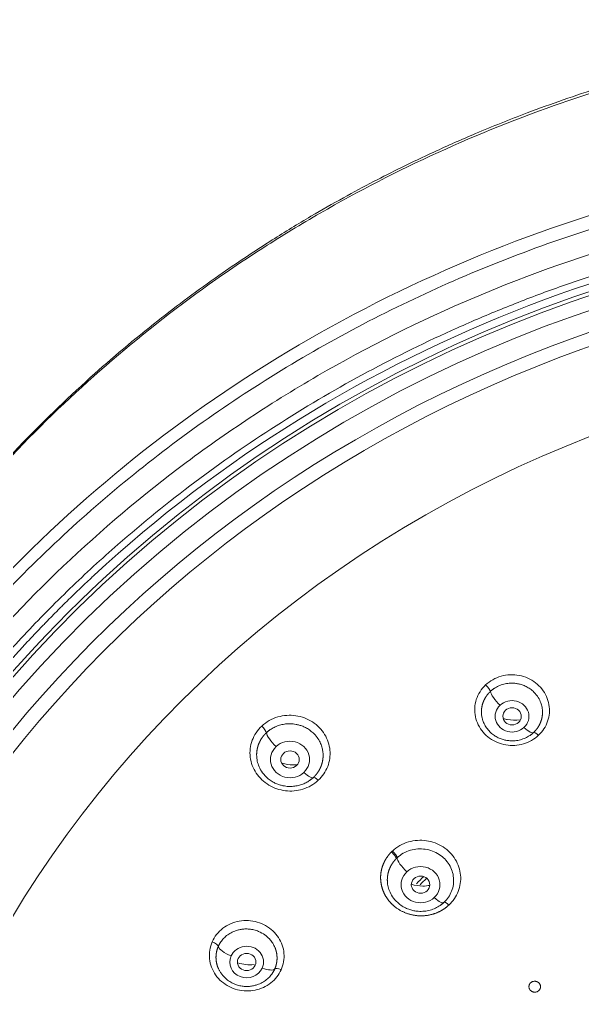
# Model space of a CAD drawing. Extents: x 1797 to 2925, y 0 to 827.
# Drawn here: x 2221.12 to 2245.51, y 572.76 to 614.92 of the extents above; entities that cross this region are included whole.
import ezdxf

# ---------------------------------------------------------------- set-up
doc = ezdxf.new("R2010")
doc.units = 0
doc.header["$LTSCALE"] = 30
doc.header["$MEASUREMENT"] = 0
doc.layers.add('1', color=7, linetype='CONTINUOUS')

msp = doc.modelspace()

# ---------------------------------------------------------------- linework, layer by layer
at = {"layer": '1', "color": 7, "linetype": 'Continuous', "lineweight": 18}
for centre, major_axis, ratio, start_param, end_param in [((2265.366, 552.451), (57.518, 0), 0.93358, 5.498085, 10.209879), ((2265.366, 552.468), (57.67, 0), 0.93358, 5.498085, 8.635877), ((2265.366, 552.468), (57.67, 0), 0.93358, 2.352692, 3.926693), ((2241.308, 585.996), (-0.205, 0.219), 0.245371, 3.482269, 4.931996), ((2231.604, 584.213), (-0.205, 0.219), 0.253404, 3.457112, 4.926989), ((2243.597, 583.81), (0.205, -0.219), 0.244788, 1.794498, 3.173534), ((2234.056, 581.863), (0.205, -0.219), 0.253404, 1.789063, 3.166406), ((2237.265, 578.795), (0.205, -0.219), 0.253404, 0.282431, 1.79386), ((2238.495, 577.648), (1.44, 0), 0.93358, 2.356194, 2.389385), ((2239.717, 576.456), (-0.205, 0.219), 0.253404, 4.939118, 6.375186), ((2229.456, 574.86), (-0.274, 0.121), 0.322974, 3.363165, 4.812892), ((2232.445, 573.655), (0.274, -0.122), 0.322708, 1.675647, 3.054683)]:
    msp.add_ellipse(centre, major_axis=major_axis, ratio=ratio, start_param=start_param, end_param=end_param, dxfattribs=at)
at = {"layer": '1', "color": 7, "linetype": 'Continuous', "lineweight": 13}
for centre, major_axis, ratio, start_param, end_param in [((2265.366, 552.269), (57.048, 0), 0.93358, 5.498085, 10.209879), ((2265.366, 552.292), (-58.2, 0), 0.93358, 4.712392, 5.494288), ((2265.366, 552.249), (56.129, 0), 0.93358, 5.397226, 10.310738), ((2265.366, 552.333), (55.427, 0), 0.93358, 5.397283, 10.31068), ((2265.366, 552.862), (-51, 0), 0.93358, 4.712389, 7.625054), ((2241.943, 585.429), (0.409, -0.439), 0.253404, 3.483027, 4.977436), ((2242.46, 584.731), (0.731, 0), 0.93358, 2.356194, 5.497787), ((2242.46, 584.731), (0.731, 0), 0.93358, 5.497787, 8.63938), ((2232.239, 583.636), (0.409, -0.439), 0.253404, 3.457112, 4.977436), ((2242.977, 584.463), (-0.409, 0.439), 0.253404, 1.835843, 3.173607), ((2232.839, 582.861), (0.848, 0), 0.93358, 5.497787, 8.63938), ((2232.839, 582.861), (0.848, 0), 0.93358, 2.356194, 5.497787), ((2233.438, 582.517), (-0.409, 0.439), 0.253404, 1.835843, 3.166406), ((2237.901, 578.207), (0.409, -0.439), 0.253404, 3.42406, 4.977436), ((2238.495, 577.437), (0.841, 0), 0.93358, 5.497787, 8.63938), ((2238.495, 577.437), (0.841, 0), 0.93358, 2.356194, 5.497787), ((2265.366, 554.699), (36.424, 0), 0.93358, 2.394985, 2.407623), ((2265.366, 554.699), (-36.276, 0), 0.93358, 5.536287, 5.5474), ((2239.09, 577.097), (-0.409, 0.439), 0.253404, 1.835843, 3.233594), ((2230.285, 574.565), (0.548, -0.243), 0.331089, 3.363836, 4.858244), ((2230.96, 574.088), (0.731, 0), 0.93358, 5.890486, 9.032079), ((2230.96, 574.088), (0.731, 0), 0.93358, 2.748894, 5.890486), ((2231.636, 574.042), (-0.548, 0.243), 0.331089, 1.716652, 3.054416)]:
    msp.add_ellipse(centre, major_axis=major_axis, ratio=ratio, start_param=start_param, end_param=end_param, dxfattribs=at)
at = {"layer": '1', "color": 7, "linetype": 'Continuous', "lineweight": 18}
for points, knots in [([(2206.477, 567.001), (2206.734, 568.705), (2207.436, 572.186), (2208.761, 576.463), (2209.776, 579.02), (2210.497, 580.707), (2210.88, 581.543), (2212.904, 585.674), (2215.365, 589.62), (2218.31, 593.238), (2219.525, 594.658), (2220.151, 595.354), (2222.085, 597.396), (2224.806, 600.002), (2228.533, 602.932), (2230.898, 604.531), (2232.503, 605.56), (2233.319, 606.056), (2237.461, 608.44), (2241.855, 610.444), (2246.457, 611.925), (2248.313, 612.474), (2249.248, 612.728), (2252.071, 613.423), (2255.884, 614.177), (2260.727, 614.681), (2263.645, 614.782), (2265.592, 614.805), (2266.565, 614.794), (2271.428, 614.628), (2276.274, 614.014), (2280.982, 612.857), (2282.851, 612.352), (2283.78, 612.077), (2286.541, 611.191), (2290.16, 609.839), (2294.485, 607.746), (2296.972, 606.316), (2298.604, 605.325), (2299.407, 604.811), (2303.351, 602.149), (2307.014, 599.125), (2310.239, 595.722), (2311.493, 594.331), (2312.101, 593.622), (2313.869, 591.452), (2316.073, 588.451), (2318.424, 584.466), (2319.64, 581.987), (2320.407, 580.317), (2320.768, 579.473), (2322.462, 575.213), (2323.559, 571.324), (2324.199, 567.366), (2324.254, 567.002)], [0, 0, 0, 0, 0.032488, 0.066794, 0.083947, 0.083947, 0.1011, 0.1011, 0.169711, 0.186864, 0.186864, 0.204017, 0.204017, 0.238323, 0.272629, 0.289782, 0.289782, 0.306935, 0.306935, 0.375547, 0.3927, 0.3927, 0.409853, 0.409853, 0.444159, 0.478464, 0.495617, 0.495617, 0.51277, 0.51277, 0.581382, 0.598535, 0.598535, 0.615688, 0.615688, 0.649994, 0.6843, 0.701453, 0.701453, 0.718606, 0.718606, 0.787218, 0.804371, 0.804371, 0.821524, 0.821524, 0.855829, 0.890135, 0.907288, 0.907288, 0.924441, 0.924441, 0.993053, 1, 1, 1, 1]), ([(2324.103, 567.902), (2324.088, 567.986), (2323.967, 568.678), (2323.684, 570.135), (2323.151, 572.408), (2322.395, 575.062), (2321.407, 577.92), (2320.211, 580.816), (2318.387, 584.587), (2315.688, 589.115), (2312.467, 593.336), (2309.6, 596.494), (2307.322, 598.735), (2305.027, 600.757), (2302.859, 602.479), (2300.966, 603.853), (2299.401, 604.905), (2298.193, 605.67), (2297.245, 606.244), (2296.322, 606.782), (2295.177, 607.423), (2293.67, 608.216), (2291.351, 609.347), (2288.174, 610.707), (2284.095, 612.141), (2279.565, 613.371), (2274.59, 614.315), (2269.923, 614.806), (2265.687, 614.951), (2261.973, 614.863), (2258.206, 614.549), (2254.201, 613.972), (2250.216, 613.129), (2246.437, 612.059), (2243.392, 611), (2241.003, 610.044), (2239.194, 609.244), (2237.724, 608.543), (2236.42, 607.882), (2235.112, 607.181), (2233.644, 606.345), (2231.831, 605.239), (2229.597, 603.751), (2226.944, 601.781), (2224.021, 599.322), (2220.911, 596.309), (2217.801, 592.769), (2214.939, 588.87), (2212.49, 584.842), (2210.499, 580.847), (2208.927, 576.932), (2207.737, 573.136), (2206.971, 569.945), (2206.646, 568.019), (2206.544, 567.319)], [0, 0, 0, 0, 0.001588, 0.013126, 0.027789, 0.04558, 0.065218, 0.084873, 0.104532, 0.143846, 0.183174, 0.202849, 0.222528, 0.241892, 0.258858, 0.273049, 0.284465, 0.293107, 0.298976, 0.304539, 0.312444, 0.322691, 0.335281, 0.358941, 0.384767, 0.412706, 0.442761, 0.474929, 0.496111, 0.51812, 0.540956, 0.563325, 0.590147, 0.613541, 0.633505, 0.647888, 0.659751, 0.669092, 0.677224, 0.686109, 0.695892, 0.707751, 0.724579, 0.744632, 0.76791, 0.794412, 0.824139, 0.854874, 0.884154, 0.911977, 0.938344, 0.963257, 0.986713, 1, 1, 1, 1]), ([(2233.85, 582.081), (2233.854, 582.085), (2233.863, 582.093), (2233.875, 582.105), (2233.888, 582.117), (2233.9, 582.13), (2233.912, 582.142), (2233.924, 582.155), (2233.936, 582.168), (2233.947, 582.181), (2233.959, 582.195), (2233.97, 582.208), (2233.981, 582.222), (2233.992, 582.236), (2234.003, 582.25), (2234.014, 582.264), (2234.024, 582.278), (2234.035, 582.293), (2234.045, 582.307), (2234.055, 582.322), (2234.064, 582.337), (2234.074, 582.352), (2234.083, 582.367), (2234.093, 582.382), (2234.102, 582.398), (2234.11, 582.413), (2234.119, 582.429), (2234.127, 582.445), (2234.135, 582.461), (2234.143, 582.477), (2234.151, 582.494), (2234.159, 582.51), (2234.166, 582.527), (2234.173, 582.543), (2234.18, 582.56), (2234.187, 582.577), (2234.193, 582.594), (2234.199, 582.611), (2234.205, 582.628), (2234.211, 582.646), (2234.216, 582.663), (2234.222, 582.681), (2234.227, 582.698), (2234.231, 582.716), (2234.236, 582.734), (2234.24, 582.752), (2234.244, 582.77), (2234.248, 582.788), (2234.251, 582.806), (2234.255, 582.825), (2234.258, 582.843), (2234.26, 582.861), (2234.263, 582.88), (2234.265, 582.898), (2234.267, 582.917), (2234.269, 582.936), (2234.27, 582.954), (2234.271, 582.973), (2234.272, 582.992), (2234.274, 583.058), (2234.269, 583.179), (2234.237, 583.363), (2234.168, 583.564), (2234.053, 583.776), (2233.9, 583.964), (2233.727, 584.114), (2233.56, 584.222), (2233.397, 584.299), (2233.244, 584.352), (2233.106, 584.384), (2232.946, 584.407), (2232.758, 584.413), (2232.541, 584.389), (2232.338, 584.335), (2232.15, 584.257), (2232.025, 584.184), (2231.952, 584.133), (2231.924, 584.112), (2231.896, 584.09), (2231.868, 584.068), (2231.842, 584.044), (2231.824, 584.028), (2231.816, 584.02)], [0, 0, 0, 0, 0.003985, 0.007978, 0.011979, 0.015987, 0.020002, 0.024026, 0.028057, 0.032096, 0.036142, 0.040196, 0.044258, 0.048328, 0.052405, 0.05649, 0.060583, 0.064684, 0.068792, 0.072908, 0.077032, 0.081163, 0.085303, 0.08945, 0.093605, 0.097767, 0.101938, 0.106116, 0.110302, 0.114496, 0.118698, 0.122908, 0.127126, 0.131351, 0.135584, 0.139826, 0.144075, 0.148332, 0.152597, 0.156869, 0.16115, 0.165439, 0.169735, 0.17404, 0.178352, 0.182673, 0.187001, 0.191337, 0.195682, 0.200034, 0.204394, 0.208763, 0.213139, 0.217523, 0.221916, 0.226316, 0.230725, 0.235141, 0.239566, 0.243998, 0.281439, 0.324795, 0.37408, 0.429306, 0.490487, 0.539293, 0.583755, 0.623859, 0.659593, 0.690948, 0.717917, 0.767218, 0.815242, 0.861986, 0.907448, 0.951624, 0.959652, 0.967694, 0.975749, 0.983819, 0.991902, 1, 1, 1, 1]), ([(2241.224, 584.469), (2241.239, 584.433), (2241.286, 584.333), (2241.386, 584.179), (2241.53, 584.024), (2241.689, 583.899), (2241.855, 583.804), (2242.024, 583.736), (2242.192, 583.692), (2242.382, 583.667), (2242.593, 583.669), (2242.822, 583.709), (2243.034, 583.785), (2243.175, 583.862), (2243.254, 583.917), (2243.283, 583.938), (2243.311, 583.959), (2243.338, 583.981), (2243.365, 584.004), (2243.382, 584.02), (2243.39, 584.028)], [0, 0, 0, 0, 0.046713, 0.132176, 0.217557, 0.294502, 0.367898, 0.437754, 0.504081, 0.56689, 0.656931, 0.745283, 0.83197, 0.917017, 0.930966, 0.944867, 0.958721, 0.972528, 0.986288, 1, 1, 1, 1]), ([(2242.093, 584.631), (2242.145, 584.615), (2242.378, 584.558), (2242.623, 584.556), (2242.806, 584.586)], [0, 0, 0, 0, 0.229743, 1, 1, 1, 1]), ([(2231.816, 584.02), (2231.811, 584.016), (2231.802, 584.008), (2231.79, 583.996), (2231.777, 583.983), (2231.764, 583.97), (2231.752, 583.957), (2231.74, 583.944), (2231.727, 583.93), (2231.715, 583.917), (2231.704, 583.903), (2231.692, 583.889), (2231.681, 583.875), (2231.669, 583.86), (2231.658, 583.846), (2231.647, 583.831), (2231.637, 583.817), (2231.626, 583.802), (2231.616, 583.787), (2231.606, 583.771), (2231.596, 583.756), (2231.586, 583.74), (2231.576, 583.725), (2231.567, 583.709), (2231.558, 583.693), (2231.549, 583.676), (2231.54, 583.66), (2231.532, 583.644), (2231.524, 583.627), (2231.516, 583.61), (2231.508, 583.593), (2231.5, 583.576), (2231.493, 583.559), (2231.486, 583.542), (2231.479, 583.525), (2231.472, 583.507), (2231.466, 583.489), (2231.46, 583.472), (2231.454, 583.454), (2231.448, 583.436), (2231.443, 583.418), (2231.438, 583.399), (2231.433, 583.381), (2231.429, 583.363), (2231.424, 583.344), (2231.42, 583.326), (2231.416, 583.307), (2231.413, 583.288), (2231.41, 583.27), (2231.407, 583.251), (2231.404, 583.232), (2231.402, 583.213), (2231.4, 583.194), (2231.398, 583.174), (2231.396, 583.155), (2231.395, 583.136), (2231.394, 583.116), (2231.393, 583.097), (2231.393, 583.078), (2231.393, 582.997), (2231.406, 582.84), (2231.469, 582.6), (2231.6, 582.337), (2231.781, 582.118), (2231.974, 581.961), (2232.14, 581.861), (2232.301, 581.789), (2232.453, 581.741), (2232.591, 581.712), (2232.75, 581.692), (2232.934, 581.69), (2233.144, 581.717), (2233.341, 581.771), (2233.523, 581.848), (2233.644, 581.92), (2233.715, 581.97), (2233.744, 581.991), (2233.772, 582.013), (2233.798, 582.035), (2233.825, 582.058), (2233.842, 582.073), (2233.85, 582.081)], [0, 0, 0, 0, 0.004107, 0.008222, 0.012346, 0.016477, 0.020617, 0.024764, 0.02892, 0.033084, 0.037256, 0.041436, 0.045624, 0.04982, 0.054024, 0.058236, 0.062456, 0.066685, 0.070921, 0.075166, 0.079418, 0.083679, 0.087948, 0.092225, 0.09651, 0.100803, 0.105104, 0.109413, 0.11373, 0.118055, 0.122388, 0.12673, 0.131079, 0.135437, 0.139802, 0.144176, 0.148557, 0.152947, 0.157345, 0.161751, 0.166164, 0.170586, 0.175016, 0.179454, 0.1839, 0.188354, 0.192816, 0.197287, 0.201765, 0.206251, 0.210745, 0.215247, 0.219758, 0.224276, 0.228802, 0.233336, 0.237879, 0.242429, 0.246987, 0.251553, 0.299249, 0.356859, 0.424344, 0.501649, 0.548943, 0.592196, 0.631415, 0.666606, 0.697777, 0.724935, 0.772895, 0.81959, 0.865026, 0.909215, 0.952166, 0.960271, 0.968324, 0.976323, 0.984268, 0.992161, 1, 1, 1, 1]), ([(2243.39, 584.028), (2243.394, 584.032), (2243.403, 584.04), (2243.415, 584.051), (2243.427, 584.064), (2243.439, 584.076), (2243.451, 584.088), (2243.462, 584.101), (2243.474, 584.114), (2243.485, 584.127), (2243.497, 584.14), (2243.508, 584.154), (2243.519, 584.167), (2243.53, 584.181), (2243.54, 584.195), (2243.551, 584.21), (2243.561, 584.224), (2243.571, 584.239), (2243.581, 584.253), (2243.591, 584.268), (2243.6, 584.284), (2243.607, 584.294), (2243.61, 584.3), (2243.611, 584.301)], [0, 0, 0, 0, 0.048037, 0.096248, 0.144632, 0.193189, 0.24192, 0.290824, 0.339903, 0.389155, 0.438581, 0.488181, 0.537956, 0.587905, 0.638028, 0.688326, 0.738798, 0.789445, 0.840267, 0.891263, 0.942435, 0.993782, 1, 1, 1, 1]), ([(2232.499, 582.698), (2232.651, 582.651), (2232.872, 582.616), (2233.092, 582.629), (2233.152, 582.636)], [0, 0, 0, 0, 0.727648, 1, 1, 1, 1]), ([(2237.477, 578.599), (2237.558, 578.674), (2237.738, 578.806), (2238.047, 578.937), (2238.373, 578.995), (2238.7, 578.983), (2239.016, 578.903), (2239.304, 578.759), (2239.552, 578.558), (2239.745, 578.312), (2239.874, 578.034), (2239.936, 577.74), (2239.928, 577.443), (2239.852, 577.156), (2239.713, 576.892), (2239.582, 576.739), (2239.508, 576.67)], [0, 0, 0, 0, 0.075966, 0.151345, 0.224138, 0.295716, 0.367542, 0.439274, 0.510987, 0.582395, 0.653095, 0.722989, 0.79235, 0.861533, 0.930548, 1, 1, 1, 1]), ([(2237.444, 578.567), (2237.439, 578.563), (2237.431, 578.554), (2237.419, 578.542), (2237.407, 578.529), (2237.395, 578.516), (2237.383, 578.502), (2237.371, 578.489), (2237.36, 578.475), (2237.348, 578.461), (2237.337, 578.447), (2237.326, 578.433), (2237.315, 578.419), (2237.305, 578.405), (2237.294, 578.39), (2237.284, 578.375), (2237.274, 578.36), (2237.264, 578.345), (2237.254, 578.33), (2237.245, 578.315), (2237.235, 578.299), (2237.226, 578.283), (2237.217, 578.268), (2237.209, 578.252), (2237.2, 578.236), (2237.192, 578.219), (2237.184, 578.203), (2237.176, 578.186), (2237.168, 578.17), (2237.161, 578.153), (2237.154, 578.136), (2237.147, 578.119), (2237.14, 578.102), (2237.134, 578.084), (2237.127, 578.067), (2237.121, 578.049), (2237.116, 578.032), (2237.11, 578.014), (2237.105, 577.996), (2237.1, 577.978), (2237.095, 577.96), (2237.091, 577.942), (2237.086, 577.924), (2237.082, 577.905), (2237.079, 577.887), (2237.075, 577.868), (2237.072, 577.85), (2237.069, 577.831), (2237.066, 577.812), (2237.064, 577.794), (2237.062, 577.775), (2237.06, 577.756), (2237.059, 577.737), (2237.057, 577.718), (2237.056, 577.698), (2237.056, 577.679), (2237.055, 577.66), (2237.055, 577.641), (2237.056, 577.621), (2237.058, 577.543), (2237.074, 577.391), (2237.142, 577.156), (2237.278, 576.897), (2237.472, 576.675), (2237.687, 576.512), (2237.882, 576.408), (2238.068, 576.34), (2238.238, 576.301), (2238.434, 576.278), (2238.658, 576.281), (2238.91, 576.329), (2239.14, 576.415), (2239.289, 576.5), (2239.372, 576.558), (2239.401, 576.579), (2239.429, 576.601), (2239.456, 576.623), (2239.482, 576.646), (2239.499, 576.662), (2239.508, 576.67)], [0, 0, 0, 0, 0.004102, 0.008213, 0.012333, 0.016461, 0.020598, 0.024744, 0.028899, 0.033063, 0.037236, 0.041417, 0.045607, 0.049807, 0.054014, 0.058231, 0.062457, 0.066691, 0.070934, 0.075186, 0.079447, 0.083717, 0.087995, 0.092282, 0.096579, 0.100883, 0.105197, 0.10952, 0.113851, 0.118191, 0.122541, 0.126898, 0.131265, 0.135641, 0.140025, 0.144418, 0.14882, 0.153231, 0.15765, 0.162079, 0.166516, 0.170962, 0.175417, 0.179881, 0.184353, 0.188835, 0.193325, 0.197824, 0.202331, 0.206848, 0.211373, 0.215908, 0.220451, 0.225002, 0.229563, 0.234132, 0.238711, 0.243297, 0.247893, 0.252498, 0.299213, 0.356666, 0.424828, 0.503657, 0.558833, 0.608653, 0.653121, 0.692242, 0.72602, 0.785144, 0.842388, 0.897761, 0.951273, 0.959507, 0.967695, 0.975839, 0.983938, 0.991991, 1, 1, 1, 1]), ([(2238.105, 577.456), (2238.262, 577.405), (2238.531, 577.36), (2238.8, 577.388), (2238.9, 577.408)], [0, 0, 0, 0, 0.618028, 1, 1, 1, 1]), ([(2232.176, 573.784), (2232.178, 573.789), (2232.182, 573.799), (2232.189, 573.814), (2232.195, 573.83), (2232.201, 573.845), (2232.207, 573.861), (2232.213, 573.877), (2232.218, 573.893), (2232.223, 573.909), (2232.228, 573.926), (2232.233, 573.942), (2232.238, 573.959), (2232.242, 573.975), (2232.246, 573.992), (2232.25, 574.009), (2232.253, 574.026), (2232.257, 574.043), (2232.26, 574.06), (2232.263, 574.078), (2232.265, 574.095), (2232.268, 574.113), (2232.27, 574.13), (2232.272, 574.148), (2232.273, 574.166), (2232.275, 574.183), (2232.276, 574.201), (2232.277, 574.219), (2232.277, 574.237), (2232.277, 574.256), (2232.277, 574.274), (2232.277, 574.292), (2232.276, 574.31), (2232.275, 574.329), (2232.274, 574.347), (2232.273, 574.366), (2232.271, 574.384), (2232.269, 574.403), (2232.266, 574.421), (2232.264, 574.44), (2232.261, 574.459), (2232.257, 574.477), (2232.254, 574.496), (2232.25, 574.515), (2232.246, 574.533), (2232.241, 574.552), (2232.236, 574.571), (2232.231, 574.589), (2232.225, 574.608), (2232.219, 574.627), (2232.213, 574.645), (2232.207, 574.664), (2232.2, 574.682), (2232.193, 574.701), (2232.176, 574.743), (2232.139, 574.823), (2232.063, 574.951), (2231.937, 575.108), (2231.744, 575.278), (2231.513, 575.407), (2231.281, 575.483), (2231.08, 575.517), (2230.892, 575.522), (2230.72, 575.505), (2230.534, 575.464), (2230.337, 575.389), (2230.136, 575.269), (2229.965, 575.12), (2229.865, 574.996), (2229.813, 574.915), (2229.795, 574.886), (2229.778, 574.855), (2229.762, 574.825), (2229.746, 574.794), (2229.737, 574.772), (2229.732, 574.762)], [0, 0, 0, 0, 0.004228, 0.008471, 0.01273, 0.017004, 0.021293, 0.025597, 0.029917, 0.034252, 0.038602, 0.042968, 0.047349, 0.051745, 0.056156, 0.060583, 0.065026, 0.069484, 0.073957, 0.078445, 0.082949, 0.087468, 0.092003, 0.096553, 0.101119, 0.1057, 0.110297, 0.114909, 0.119536, 0.124179, 0.128838, 0.133512, 0.138201, 0.142906, 0.147627, 0.152363, 0.157114, 0.161882, 0.166664, 0.171463, 0.176277, 0.181106, 0.185951, 0.190812, 0.195689, 0.200581, 0.205488, 0.210412, 0.215351, 0.220305, 0.225276, 0.230262, 0.235263, 0.240281, 0.245314, 0.269584, 0.306705, 0.35669, 0.419554, 0.495309, 0.547465, 0.596102, 0.641207, 0.682773, 0.720789, 0.779045, 0.836197, 0.892242, 0.947175, 0.955919, 0.964688, 0.97348, 0.982296, 0.991136, 1, 1, 1, 1]), ([(2229.732, 574.762), (2229.73, 574.756), (2229.725, 574.745), (2229.718, 574.729), (2229.711, 574.712), (2229.705, 574.695), (2229.699, 574.678), (2229.693, 574.661), (2229.687, 574.644), (2229.682, 574.626), (2229.676, 574.609), (2229.672, 574.591), (2229.667, 574.573), (2229.663, 574.555), (2229.658, 574.537), (2229.655, 574.519), (2229.651, 574.5), (2229.648, 574.482), (2229.645, 574.463), (2229.642, 574.444), (2229.64, 574.426), (2229.637, 574.407), (2229.636, 574.388), (2229.634, 574.369), (2229.633, 574.349), (2229.632, 574.33), (2229.632, 574.311), (2229.631, 574.291), (2229.631, 574.272), (2229.632, 574.252), (2229.633, 574.232), (2229.634, 574.213), (2229.635, 574.193), (2229.637, 574.173), (2229.639, 574.153), (2229.641, 574.133), (2229.644, 574.113), (2229.647, 574.093), (2229.651, 574.073), (2229.655, 574.053), (2229.659, 574.033), (2229.663, 574.013), (2229.668, 573.993), (2229.674, 573.973), (2229.679, 573.953), (2229.685, 573.933), (2229.692, 573.914), (2229.699, 573.894), (2229.706, 573.874), (2229.713, 573.854), (2229.721, 573.834), (2229.73, 573.815), (2229.752, 573.764), (2229.795, 573.681), (2229.87, 573.566), (2229.968, 573.448), (2230.101, 573.325), (2230.269, 573.208), (2230.464, 573.116), (2230.661, 573.058), (2230.852, 573.029), (2231.035, 573.026), (2231.208, 573.046), (2231.393, 573.09), (2231.587, 573.167), (2231.781, 573.286), (2231.947, 573.432), (2232.044, 573.554), (2232.095, 573.632), (2232.113, 573.662), (2232.13, 573.692), (2232.146, 573.722), (2232.162, 573.753), (2232.171, 573.773), (2232.176, 573.784)], [0, 0, 0, 0, 0.004548, 0.009114, 0.013697, 0.018298, 0.022916, 0.027552, 0.032205, 0.036875, 0.041563, 0.046269, 0.050992, 0.055732, 0.06049, 0.065265, 0.070058, 0.074868, 0.079695, 0.08454, 0.089403, 0.094282, 0.09918, 0.104094, 0.109026, 0.113976, 0.118942, 0.123927, 0.128928, 0.133947, 0.138983, 0.144037, 0.149108, 0.154197, 0.159303, 0.164426, 0.169566, 0.174724, 0.179899, 0.185092, 0.190302, 0.195529, 0.200773, 0.206035, 0.211314, 0.216611, 0.221924, 0.227255, 0.232603, 0.237969, 0.243352, 0.248751, 0.254169, 0.284949, 0.319368, 0.357417, 0.399087, 0.452959, 0.50678, 0.555283, 0.601549, 0.645583, 0.687393, 0.726985, 0.783743, 0.839437, 0.894081, 0.947691, 0.956484, 0.965247, 0.97398, 0.982683, 0.991356, 1, 1, 1, 1]), ([(2243.622, 572.848), (2243.61, 572.837), (2243.597, 572.827), (2243.577, 572.814), (2243.57, 572.81), (2243.555, 572.803), (2243.548, 572.8), (2243.525, 572.791), (2243.509, 572.787), (2243.477, 572.781), (2243.46, 572.779), (2243.428, 572.78), (2243.411, 572.781), (2243.387, 572.786), (2243.379, 572.788), (2243.363, 572.793), (2243.348, 572.798), (2243.333, 572.805), (2243.318, 572.812), (2243.311, 572.816), (2243.29, 572.829), (2243.278, 572.839), (2243.26, 572.856), (2243.255, 572.861), (2243.244, 572.874), (2243.239, 572.88), (2243.226, 572.899), (2243.218, 572.913), (2243.209, 572.935), (2243.206, 572.942), (2243.201, 572.957), (2243.199, 572.965), (2243.194, 572.987), (2243.192, 573.003), (2243.192, 573.026), (2243.193, 573.034), (2243.194, 573.049), (2243.197, 573.065), (2243.201, 573.08), (2243.206, 573.094), (2243.209, 573.102), (2243.218, 573.123), (2243.226, 573.137), (2243.244, 573.162), (2243.255, 573.175), (2243.266, 573.186)], [0, 0, 0, 0, 0.0625, 0.0625, 0.09375, 0.09375, 0.125, 0.125, 0.1875, 0.1875, 0.25, 0.25, 0.3125, 0.3125, 0.34375, 0.34375, 0.375, 0.40625, 0.40625, 0.4375, 0.4375, 0.5, 0.5, 0.53125, 0.53125, 0.5625, 0.5625, 0.625, 0.625, 0.65625, 0.65625, 0.6875, 0.6875, 0.75, 0.75, 0.78125, 0.78125, 0.8125, 0.84375, 0.84375, 0.875, 0.875, 0.9375, 0.9375, 1, 1, 1, 1]), ([(2243.266, 573.186), (2243.278, 573.197), (2243.291, 573.206), (2243.311, 573.219), (2243.318, 573.223), (2243.333, 573.23), (2243.34, 573.233), (2243.363, 573.242), (2243.379, 573.246), (2243.411, 573.252), (2243.428, 573.254), (2243.461, 573.254), (2243.477, 573.252), (2243.501, 573.247), (2243.509, 573.245), (2243.525, 573.241), (2243.541, 573.235), (2243.555, 573.228), (2243.57, 573.221), (2243.577, 573.217), (2243.598, 573.204), (2243.611, 573.194), (2243.628, 573.178), (2243.633, 573.172), (2243.644, 573.16), (2243.649, 573.153), (2243.662, 573.134), (2243.67, 573.12), (2243.68, 573.099), (2243.682, 573.091), (2243.687, 573.076), (2243.689, 573.069), (2243.694, 573.046), (2243.696, 573.031), (2243.696, 573.007), (2243.695, 572.999), (2243.694, 572.984), (2243.691, 572.969), (2243.687, 572.954), (2243.682, 572.939), (2243.68, 572.932), (2243.67, 572.91), (2243.662, 572.896), (2243.644, 572.871), (2243.634, 572.859), (2243.622, 572.848)], [0, 0, 0, 0, 0.0625, 0.0625, 0.09375, 0.09375, 0.125, 0.125, 0.1875, 0.1875, 0.25, 0.25, 0.3125, 0.3125, 0.34375, 0.34375, 0.375, 0.40625, 0.40625, 0.4375, 0.4375, 0.5, 0.5, 0.53125, 0.53125, 0.5625, 0.5625, 0.625, 0.625, 0.65625, 0.65625, 0.6875, 0.6875, 0.75, 0.75, 0.78125, 0.78125, 0.8125, 0.84375, 0.84375, 0.875, 0.875, 0.9375, 0.9375, 1, 1, 1, 1])]:
    msp.add_open_spline(points, degree=3, knots=knots, dxfattribs=at)
at = {"layer": '1', "color": 7, "linetype": 'Continuous', "lineweight": 13}
for points, knots in [([(2325.003, 561.975), (2324.255, 566.343), (2321.332, 575.987), (2312.699, 589.405), (2299.38, 600.661), (2283.137, 607.826), (2265.365, 610.285), (2247.594, 607.826), (2231.351, 600.661), (2218.032, 589.405), (2209.218, 575.705), (2206.288, 565.712), (2205.572, 561.011)], [0, 0, 0, 0, 0.082805, 0.186343, 0.289882, 0.39342, 0.496959, 0.600497, 0.704035, 0.807574, 0.911112, 1, 1, 1, 1]), ([(2307.926, 513.159), (2307.938, 513.17), (2307.978, 513.208), (2308.062, 513.287), (2308.195, 513.413), (2308.376, 513.585), (2308.604, 513.804), (2308.878, 514.072), (2309.198, 514.387), (2309.562, 514.753), (2309.97, 515.169), (2310.418, 515.638), (2310.907, 516.16), (2311.432, 516.737), (2311.993, 517.371), (2312.587, 518.063), (2313.211, 518.815), (2313.862, 519.629), (2314.537, 520.507), (2315.232, 521.45), (2315.944, 522.46), (2316.669, 523.54), (2317.402, 524.691), (2318.138, 525.915), (2318.873, 527.212), (2319.6, 528.586), (2320.316, 530.037), (2321.013, 531.566), (2321.686, 533.174), (2322.328, 534.862), (2322.932, 536.629), (2323.491, 538.477), (2323.997, 540.404), (2324.443, 542.411), (2324.819, 544.495), (2325.119, 546.656), (2325.333, 548.89), (2325.454, 551.195), (2325.473, 553.567), (2325.38, 556.002), (2325.168, 558.496), (2324.825, 561.042), (2324.345, 563.634), (2323.719, 566.266), (2322.939, 568.928), (2321.997, 571.612), (2321.009, 574.008), (2320.026, 576.113), (2319.093, 577.929), (2318.077, 579.737), (2316.976, 581.534), (2315.789, 583.314), (2314.514, 585.075), (2313.152, 586.811), (2311.7, 588.519), (2310.158, 590.192), (2308.526, 591.828), (2306.804, 593.421), (2304.993, 594.966), (2303.093, 596.458), (2301.105, 597.892), (2299.03, 599.263), (2296.869, 600.565), (2294.624, 601.793), (2292.299, 602.941), (2289.894, 604.005), (2287.415, 604.979), (2284.863, 605.857), (2282.243, 606.635), (2279.559, 607.305), (2276.815, 607.864), (2274.017, 608.308), (2271.171, 608.63), (2268.281, 608.828), (2264.867, 608.906), (2260.944, 608.77), (2256.546, 608.314), (2252.195, 607.559), (2247.916, 606.508), (2243.732, 605.164), (2239.665, 603.537), (2235.736, 601.637), (2231.967, 599.472), (2228.381, 597.052), (2224.994, 594.394), (2221.825, 591.51), (2218.891, 588.418), (2216.21, 585.131), (2213.795, 581.67), (2211.658, 578.052), (2209.607, 573.882), (2207.781, 569.125), (2206.342, 563.781), (2205.468, 558.331), (2205.174, 552.827), (2205.457, 547.322), (2206.273, 542.136), (2207.467, 537.531), (2208.794, 533.724), (2210.105, 530.655), (2211.274, 528.289), (2212.472, 526.099), (2213.721, 524.037), (2215.051, 522.064), (2216.135, 520.578), (2216.984, 519.481), (2217.69, 518.607), (2218.365, 517.803), (2219.069, 516.993), (2219.681, 516.316), (2220.181, 515.778), (2220.552, 515.388), (2220.903, 515.024), (2221.236, 514.686), (2221.548, 514.372), (2221.841, 514.083), (2222.112, 513.819), (2222.362, 513.578), (2222.591, 513.36), (2222.736, 513.224), (2222.805, 513.159)], [0, 0, 0, 0, 0.000179, 0.000603, 0.00127, 0.002183, 0.00334, 0.004741, 0.006386, 0.008277, 0.010411, 0.01279, 0.015413, 0.018281, 0.021393, 0.02475, 0.028351, 0.032196, 0.036286, 0.04062, 0.045199, 0.050022, 0.055089, 0.060401, 0.065958, 0.071758, 0.077804, 0.084093, 0.090627, 0.097406, 0.104428, 0.111695, 0.119206, 0.126961, 0.134961, 0.143206, 0.151695, 0.160428, 0.169406, 0.178628, 0.188094, 0.197805, 0.20776, 0.21796, 0.228404, 0.239092, 0.250024, 0.257544, 0.265167, 0.272896, 0.280729, 0.288666, 0.296708, 0.304854, 0.313104, 0.321459, 0.329918, 0.338482, 0.34715, 0.355923, 0.3648, 0.373782, 0.382867, 0.392057, 0.401352, 0.410752, 0.420256, 0.429863, 0.439576, 0.449392, 0.459314, 0.46934, 0.47947, 0.489704, 0.500043, 0.515667, 0.531291, 0.546915, 0.562538, 0.578162, 0.593786, 0.60941, 0.625034, 0.640657, 0.656282, 0.671906, 0.68753, 0.703153, 0.718778, 0.734402, 0.750026, 0.770854, 0.791682, 0.81251, 0.833338, 0.854167, 0.874994, 0.892773, 0.907913, 0.920413, 0.930274, 0.937493, 0.948337, 0.95716, 0.963963, 0.968745, 0.972532, 0.976398, 0.980345, 0.984372, 0.986462, 0.988435, 0.990291, 0.99203, 0.993651, 0.995155, 0.996542, 0.997812, 0.998965, 1, 1, 1, 1]), ([(2223.353, 513.341), (2223.338, 513.355), (2223.291, 513.399), (2223.136, 513.547), (2223.026, 513.651), (2222.747, 513.92), (2222.577, 514.085), (2222.178, 514.478), (2221.948, 514.707), (2221.435, 515.229), (2221.15, 515.523), (2220.529, 516.181), (2220.193, 516.544), (2219.475, 517.344), (2219.093, 517.781), (2218.29, 518.732), (2217.869, 519.247), (2216.998, 520.36), (2216.547, 520.958), (2215.625, 522.241), (2215.153, 522.927), (2214.2, 524.391), (2213.718, 525.169), (2212.757, 526.822), (2212.278, 527.697), (2211.335, 529.546), (2210.872, 530.521), (2209.977, 532.572), (2209.545, 533.649), (2208.731, 535.907), (2208.348, 537.088), (2207.65, 539.553), (2207.336, 540.837), (2206.796, 543.507), (2206.57, 544.892), (2206.23, 547.759), (2206.114, 549.24), (2206.015, 552.291), (2206.031, 553.86), (2206.219, 557.074), (2206.39, 558.719), (2206.911, 562.071), (2207.261, 563.777), (2208.158, 567.23), (2208.706, 568.978), (2210.021, 572.49), (2210.788, 574.255), (2212.561, 577.774), (2213.567, 579.528), (2215.827, 582.992), (2217.082, 584.702), (2219.852, 588.041), (2221.367, 589.669), (2224.661, 592.802), (2226.439, 594.308), (2229.3, 596.442), (2230.286, 597.132), (2232.321, 598.464), (2233.37, 599.107), (2236.61, 600.953), (2238.893, 602.076), (2243.683, 604.062), (2246.189, 604.924), (2251.393, 606.337), (2254.09, 606.888), (2258.246, 607.45), (2259.649, 607.593), (2261.777, 607.738), (2262.49, 607.774), (2263.564, 607.811), (2264.102, 607.825), (2264.732, 607.833), (2265.048, 607.835), (2265.206, 607.836), (2265.285, 607.836), (2265.324, 607.836), (2265.344, 607.836), (2265.354, 607.836), (2265.359, 607.836), (2265.361, 607.836), (2265.362, 607.836), (2265.363, 607.836), (2265.364, 607.836), (2271.184, 607.836), (2282.826, 606.227), (2298.786, 599.183), (2307.511, 591.809), (2314.902, 583.412), (2317.931, 578.702), (2322.393, 568.663), (2323.827, 563.335), (2324.98, 552.52), (2324.698, 547.033), (2322.439, 536.372), (2320.462, 531.198), (2316.357, 524.003), (2314.021, 520.547), (2311.295, 517.36), (2309.394, 515.303), (2308.402, 514.307), (2307.378, 513.342)], [0, 0, 0, 0, 0.015625, 0.015625, 0.03125, 0.03125, 0.046875, 0.046875, 0.0625, 0.0625, 0.078125, 0.078125, 0.09375, 0.09375, 0.109375, 0.109375, 0.125, 0.125, 0.140625, 0.140625, 0.15625, 0.15625, 0.171875, 0.171875, 0.1875, 0.1875, 0.203125, 0.203125, 0.21875, 0.21875, 0.234375, 0.234375, 0.25, 0.25, 0.265625, 0.265625, 0.28125, 0.28125, 0.296875, 0.296875, 0.3125, 0.3125, 0.328125, 0.328125, 0.34375, 0.34375, 0.359375, 0.359375, 0.375, 0.375, 0.390625, 0.390625, 0.40625, 0.40625, 0.421875, 0.421875, 0.429687, 0.429687, 0.4375, 0.4375, 0.453125, 0.453125, 0.46875, 0.46875, 0.484375, 0.484375, 0.492187, 0.492187, 0.496094, 0.496094, 0.498047, 0.499023, 0.499512, 0.499756, 0.499878, 0.499939, 0.499969, 0.499985, 0.499992, 0.499996, 0.499998, 0.499998, 0.5, 0.5, 0.5625, 0.625, 0.6875, 0.6875, 0.75, 0.75, 0.8125, 0.8125, 0.875, 0.875, 0.9375, 0.9375, 0.96875, 0.984375, 0.984375, 1, 1, 1, 1]), ([(2265.365, 606.92), (2265.323, 606.92), (2265.24, 606.92), (2265.114, 606.919), (2264.988, 606.919), (2264.863, 606.918), (2264.737, 606.917), (2264.611, 606.915), (2264.486, 606.914), (2264.36, 606.912), (2264.234, 606.91), (2264.109, 606.907), (2263.983, 606.905), (2263.857, 606.902), (2263.732, 606.898), (2263.606, 606.895), (2263.48, 606.891), (2263.355, 606.887), (2263.229, 606.883), (2263.104, 606.879), (2262.978, 606.874), (2262.852, 606.869), (2262.727, 606.864), (2262.601, 606.859), (2262.475, 606.853), (2262.35, 606.847), (2262.224, 606.841), (2262.099, 606.834), (2261.973, 606.828), (2261.847, 606.821), (2261.722, 606.813), (2261.596, 606.806), (2261.47, 606.798), (2261.345, 606.79), (2261.219, 606.782), (2261.094, 606.773), (2260.644, 606.742), (2259.871, 606.681), (2258.777, 606.575), (2257.685, 606.449), (2256.595, 606.305), (2255.508, 606.141), (2254.425, 605.959), (2253.346, 605.757), (2251.913, 605.464), (2250.133, 605.05), (2248.019, 604.478), (2245.93, 603.832), (2243.868, 603.113), (2241.835, 602.322), (2239.172, 601.174), (2235.929, 599.565), (2232.212, 597.369), (2228.676, 594.914), (2225.722, 592.519), (2223.281, 590.277), (2221.294, 588.26), (2219.109, 585.803), (2216.798, 582.846), (2214.737, 579.744), (2213.116, 576.926), (2211.858, 574.45), (2210.83, 572.129), (2209.997, 569.986), (2209.326, 568.036), (2208.73, 566.051), (2208.159, 563.828), (2207.645, 561.361), (2207.23, 558.648), (2206.985, 556.146), (2206.87, 553.866), (2206.848, 551.818), (2206.909, 549.758), (2207.053, 547.702), (2207.279, 545.657), (2207.587, 543.627), (2207.977, 541.601), (2208.607, 538.926), (2209.596, 535.621), (2210.93, 532.186), (2212.297, 529.25), (2213.6, 526.794), (2214.876, 524.667), (2216.075, 522.85), (2217.158, 521.329), (2218.199, 519.968), (2219.186, 518.756), (2220.023, 517.781), (2220.803, 516.912), (2221.52, 516.142), (2222.262, 515.374), (2222.828, 514.809), (2223.206, 514.439), (2223.387, 514.263), (2223.571, 514.086), (2223.757, 513.908), (2223.945, 513.73), (2224.135, 513.55), (2224.328, 513.37), (2224.523, 513.189), (2224.72, 513.007), (2224.92, 512.824), (2225.122, 512.641), (2225.326, 512.456), (2225.532, 512.271), (2225.741, 512.085), (2225.952, 511.899), (2226.094, 511.774), (2226.165, 511.712)], [0, 0, 0, 0, 0.000892, 0.001785, 0.002677, 0.003569, 0.004462, 0.005354, 0.006246, 0.007138, 0.00803, 0.008923, 0.009815, 0.010707, 0.011599, 0.012491, 0.013384, 0.014276, 0.015169, 0.016061, 0.016953, 0.017846, 0.018739, 0.019631, 0.020524, 0.021417, 0.02231, 0.023203, 0.024097, 0.02499, 0.025884, 0.026777, 0.027671, 0.028565, 0.029459, 0.030354, 0.031248, 0.039059, 0.046868, 0.054679, 0.062496, 0.070311, 0.078122, 0.085931, 0.093744, 0.109373, 0.124991, 0.140601, 0.156239, 0.171854, 0.187489, 0.218707, 0.249974, 0.281106, 0.312458, 0.333209, 0.354021, 0.374951, 0.406022, 0.437441, 0.458146, 0.47896, 0.499936, 0.515411, 0.530971, 0.546637, 0.562432, 0.583123, 0.603936, 0.624924, 0.640415, 0.655981, 0.671643, 0.687423, 0.702962, 0.718542, 0.734186, 0.749915, 0.781006, 0.812398, 0.833188, 0.854003, 0.874891, 0.888786, 0.90267, 0.916556, 0.926936, 0.93739, 0.945051, 0.952809, 0.960666, 0.968624, 0.970466, 0.972324, 0.974198, 0.976087, 0.977992, 0.979913, 0.98185, 0.983802, 0.985771, 0.987756, 0.989756, 0.991773, 0.993806, 0.995854, 0.997919, 1, 1, 1, 1]), ([(2224.199, 513.883), (2224.17, 513.91), (2224.111, 513.965), (2224.023, 514.048), (2223.936, 514.131), (2223.848, 514.214), (2223.761, 514.297), (2223.674, 514.38), (2223.587, 514.463), (2223.5, 514.547), (2223.414, 514.631), (2223.328, 514.715), (2223.242, 514.799), (2223.156, 514.883), (2223.07, 514.968), (2222.985, 515.052), (2222.899, 515.137), (2222.814, 515.222), (2222.729, 515.307), (2222.645, 515.392), (2222.56, 515.477), (2222.476, 515.563), (2222.392, 515.649), (2222.308, 515.735), (2222.225, 515.821), (2222.141, 515.907), (2222.058, 515.993), (2221.975, 516.08), (2221.892, 516.166), (2221.81, 516.253), (2221.727, 516.34), (2221.645, 516.427), (2221.563, 516.514), (2221.481, 516.602), (2221.4, 516.69), (2221.318, 516.777), (2221.237, 516.865), (2221.156, 516.953), (2221.075, 517.042), (2220.995, 517.13), (2220.915, 517.219), (2220.834, 517.307), (2220.754, 517.396), (2220.675, 517.485), (2220.595, 517.575), (2220.516, 517.664), (2220.437, 517.753), (2220.081, 518.158), (2219.458, 518.885), (2218.591, 519.95), (2217.754, 521.032), (2216.945, 522.135), (2216.165, 523.256), (2215.415, 524.396), (2214.696, 525.55), (2213.777, 527.112), (2212.706, 529.102), (2211.548, 531.549), (2210.521, 534.043), (2209.626, 536.585), (2208.866, 539.16), (2208.242, 541.773), (2207.758, 544.405), (2207.412, 547.062), (2207.207, 549.725), (2207.142, 552.401), (2207.218, 555.071), (2207.435, 557.74), (2207.791, 560.389), (2208.288, 563.026), (2208.922, 565.629), (2209.693, 568.207), (2210.598, 570.74), (2211.637, 573.235), (2212.803, 575.673), (2213.884, 577.662), (2214.809, 579.22), (2215.535, 580.374), (2216.288, 581.508), (2217.072, 582.625), (2217.886, 583.725), (2218.729, 584.807), (2219.598, 585.866), (2220.246, 586.616), (2220.651, 587.072), (2220.805, 587.244), (2220.96, 587.415), (2221.115, 587.585), (2221.271, 587.755), (2221.427, 587.924), (2221.584, 588.092), (2221.742, 588.259), (2221.9, 588.426), (2222.06, 588.592), (2222.219, 588.758), (2222.38, 588.923), (2222.541, 589.087), (2222.703, 589.25), (2222.865, 589.413), (2223.028, 589.575), (2223.192, 589.736), (2223.356, 589.897), (2223.521, 590.057), (2223.687, 590.216), (2223.853, 590.375), (2224.02, 590.533), (2224.188, 590.69), (2224.3, 590.794), (2224.356, 590.846)], [0, 0, 0, 0, 0.001362, 0.002724, 0.004085, 0.005446, 0.006807, 0.008168, 0.009529, 0.01089, 0.01225, 0.01361, 0.01497, 0.01633, 0.01769, 0.019049, 0.020409, 0.021768, 0.023127, 0.024486, 0.025845, 0.027203, 0.028562, 0.029921, 0.031279, 0.032637, 0.033995, 0.035353, 0.036712, 0.038069, 0.039427, 0.040785, 0.042143, 0.0435, 0.044858, 0.046216, 0.047573, 0.048931, 0.050288, 0.051645, 0.053003, 0.05436, 0.055718, 0.057075, 0.058432, 0.05979, 0.061147, 0.062504, 0.078161, 0.093792, 0.109405, 0.125007, 0.140673, 0.156307, 0.171916, 0.18751, 0.21882, 0.250008, 0.281332, 0.312506, 0.343843, 0.375004, 0.406353, 0.437502, 0.468861, 0.5, 0.531366, 0.562498, 0.593869, 0.624996, 0.656368, 0.687494, 0.718864, 0.749992, 0.781356, 0.81249, 0.8282, 0.843847, 0.859442, 0.874993, 0.890694, 0.906338, 0.921935, 0.937496, 0.940115, 0.942732, 0.945348, 0.947963, 0.950576, 0.953187, 0.955797, 0.958406, 0.961013, 0.963619, 0.966224, 0.968828, 0.971431, 0.974032, 0.976633, 0.979232, 0.981831, 0.984429, 0.987026, 0.989622, 0.992217, 0.994812, 0.997406, 1, 1, 1, 1]), ([(2243.611, 584.301), (2243.613, 584.305), (2243.619, 584.315), (2243.628, 584.33), (2243.636, 584.346), (2243.645, 584.362), (2243.653, 584.378), (2243.661, 584.395), (2243.669, 584.411), (2243.677, 584.428), (2243.684, 584.445), (2243.691, 584.462), (2243.698, 584.479), (2243.705, 584.496), (2243.711, 584.514), (2243.717, 584.531), (2243.723, 584.549), (2243.729, 584.567), (2243.734, 584.585), (2243.739, 584.603), (2243.744, 584.621), (2243.748, 584.64), (2243.753, 584.658), (2243.756, 584.677), (2243.76, 584.696), (2243.763, 584.715), (2243.767, 584.734), (2243.769, 584.753), (2243.772, 584.772), (2243.774, 584.792), (2243.776, 584.811), (2243.777, 584.831), (2243.778, 584.85), (2243.779, 584.87), (2243.78, 584.915), (2243.778, 585.002), (2243.76, 585.147), (2243.708, 585.338), (2243.598, 585.564), (2243.436, 585.766), (2243.251, 585.919), (2243.079, 586.022), (2242.906, 586.095), (2242.74, 586.14), (2242.55, 586.169), (2242.337, 586.17), (2242.102, 586.131), (2241.882, 586.055), (2241.739, 585.976), (2241.658, 585.92), (2241.629, 585.899), (2241.601, 585.877), (2241.573, 585.855), (2241.546, 585.831), (2241.529, 585.815), (2241.52, 585.807)], [0, 0, 0, 0, 0.004372, 0.009362, 0.014368, 0.019391, 0.024431, 0.029488, 0.034562, 0.039654, 0.044762, 0.049887, 0.055029, 0.060188, 0.065364, 0.070557, 0.075767, 0.080995, 0.086239, 0.091501, 0.096779, 0.102075, 0.107388, 0.112717, 0.118064, 0.123429, 0.12881, 0.134208, 0.139624, 0.145057, 0.150507, 0.155974, 0.161459, 0.16696, 0.172479, 0.199091, 0.239795, 0.294604, 0.363536, 0.446602, 0.503791, 0.557121, 0.60658, 0.652157, 0.693843, 0.757721, 0.820389, 0.881842, 0.942077, 0.951665, 0.96128, 0.970921, 0.980587, 0.990281, 1, 1, 1, 1]), ([(2241.52, 585.807), (2241.515, 585.803), (2241.507, 585.795), (2241.493, 585.782), (2241.48, 585.769), (2241.468, 585.755), (2241.455, 585.742), (2241.443, 585.728), (2241.43, 585.714), (2241.418, 585.7), (2241.406, 585.685), (2241.394, 585.671), (2241.383, 585.656), (2241.371, 585.641), (2241.36, 585.626), (2241.349, 585.61), (2241.338, 585.594), (2241.328, 585.578), (2241.317, 585.562), (2241.307, 585.546), (2241.297, 585.529), (2241.288, 585.513), (2241.278, 585.496), (2241.269, 585.479), (2241.26, 585.461), (2241.252, 585.444), (2241.243, 585.426), (2241.235, 585.408), (2241.227, 585.39), (2241.22, 585.372), (2241.212, 585.353), (2241.205, 585.335), (2241.198, 585.316), (2241.192, 585.297), (2241.186, 585.278), (2241.18, 585.258), (2241.175, 585.239), (2241.169, 585.219), (2241.164, 585.2), (2241.16, 585.18), (2241.156, 585.16), (2241.152, 585.14), (2241.148, 585.12), (2241.145, 585.099), (2241.142, 585.079), (2241.14, 585.058), (2241.138, 585.037), (2241.136, 585.016), (2241.134, 584.996), (2241.133, 584.975), (2241.133, 584.953), (2241.132, 584.932), (2241.132, 584.878), (2241.138, 584.786), (2241.162, 584.652), (2241.194, 584.545), (2241.218, 584.483), (2241.224, 584.469)], [0, 0, 0, 0, 0.012305, 0.024657, 0.037056, 0.049502, 0.061996, 0.074537, 0.087125, 0.09976, 0.112443, 0.125173, 0.13795, 0.150774, 0.163645, 0.176564, 0.189529, 0.202542, 0.215602, 0.228709, 0.241864, 0.255065, 0.268314, 0.281609, 0.294952, 0.308342, 0.321779, 0.335262, 0.348793, 0.362371, 0.375996, 0.389668, 0.403387, 0.417153, 0.430966, 0.444826, 0.458733, 0.472687, 0.486687, 0.500735, 0.514829, 0.528971, 0.543159, 0.557393, 0.571675, 0.586004, 0.600379, 0.614801, 0.629269, 0.643785, 0.658347, 0.672955, 0.68761, 0.770882, 0.863996, 0.966931, 1, 1, 1, 1]), ([(2237.233, 578.855), (2237.229, 578.85), (2237.219, 578.841), (2237.205, 578.826), (2237.191, 578.811), (2237.177, 578.796), (2237.163, 578.78), (2237.149, 578.764), (2237.135, 578.748), (2237.122, 578.732), (2237.108, 578.715), (2237.095, 578.698), (2237.082, 578.681), (2237.069, 578.663), (2237.056, 578.645), (2237.043, 578.627), (2237.031, 578.609), (2237.018, 578.59), (2237.006, 578.571), (2236.994, 578.552), (2236.983, 578.533), (2236.971, 578.513), (2236.96, 578.493), (2236.949, 578.473), (2236.938, 578.452), (2236.928, 578.431), (2236.917, 578.41), (2236.907, 578.389), (2236.898, 578.367), (2236.888, 578.345), (2236.879, 578.323), (2236.87, 578.3), (2236.861, 578.278), (2236.853, 578.255), (2236.845, 578.231), (2236.837, 578.208), (2236.83, 578.184), (2236.823, 578.16), (2236.817, 578.136), (2236.81, 578.112), (2236.804, 578.087), (2236.799, 578.062), (2236.794, 578.037), (2236.789, 578.012), (2236.785, 577.986), (2236.781, 577.96), (2236.777, 577.934), (2236.774, 577.908), (2236.771, 577.882), (2236.769, 577.855), (2236.767, 577.829), (2236.766, 577.802), (2236.765, 577.775), (2236.765, 577.748), (2236.765, 577.72), (2236.766, 577.693), (2236.767, 577.665), (2236.768, 577.637), (2236.77, 577.609), (2236.773, 577.581), (2236.776, 577.553), (2236.78, 577.525), (2236.784, 577.497), (2236.789, 577.469), (2236.794, 577.44), (2236.8, 577.412), (2236.806, 577.383), (2236.813, 577.355), (2236.821, 577.326), (2236.829, 577.298), (2236.838, 577.269), (2236.847, 577.241), (2236.857, 577.212), (2236.868, 577.184), (2236.879, 577.155), (2236.891, 577.127), (2236.903, 577.099), (2236.916, 577.07), (2236.929, 577.042), (2236.944, 577.014), (2236.959, 576.986), (2236.974, 576.959), (2236.99, 576.931), (2237.007, 576.904), (2237.024, 576.876), (2237.042, 576.849), (2237.061, 576.823), (2237.08, 576.796), (2237.1, 576.77), (2237.12, 576.744), (2237.142, 576.718), (2237.163, 576.692), (2237.186, 576.667), (2237.209, 576.642), (2237.233, 576.617), (2237.257, 576.593), (2237.282, 576.569), (2237.315, 576.539), (2237.355, 576.504), (2237.405, 576.464), (2237.456, 576.426), (2237.508, 576.39), (2237.56, 576.356), (2237.614, 576.325), (2237.668, 576.295), (2237.723, 576.268), (2237.778, 576.242), (2237.834, 576.219), (2237.89, 576.197), (2237.946, 576.178), (2238.002, 576.16), (2238.059, 576.145), (2238.115, 576.131), (2238.172, 576.12), (2238.228, 576.11), (2238.284, 576.102), (2238.34, 576.096), (2238.395, 576.091), (2238.45, 576.089), (2238.505, 576.087), (2238.559, 576.088), (2238.612, 576.09), (2238.665, 576.094), (2238.717, 576.099), (2238.769, 576.105), (2238.819, 576.113), (2238.869, 576.122), (2238.918, 576.132), (2238.966, 576.144), (2239.014, 576.157), (2239.06, 576.171), (2239.106, 576.186), (2239.15, 576.202), (2239.194, 576.218), (2239.236, 576.236), (2239.278, 576.255), (2239.318, 576.275), (2239.358, 576.295), (2239.396, 576.316), (2239.434, 576.338), (2239.47, 576.36), (2239.506, 576.383), (2239.54, 576.406), (2239.574, 576.43), (2239.606, 576.455), (2239.637, 576.479), (2239.667, 576.504), (2239.697, 576.53), (2239.715, 576.547), (2239.725, 576.556)], [0, 0, 0, 0, 0.003909, 0.007847, 0.011814, 0.01581, 0.019835, 0.023888, 0.027971, 0.032082, 0.036222, 0.04039, 0.044587, 0.048813, 0.053066, 0.057348, 0.061657, 0.065995, 0.07036, 0.074753, 0.079174, 0.083623, 0.088099, 0.092604, 0.097136, 0.101696, 0.106284, 0.110899, 0.115543, 0.120215, 0.124914, 0.129642, 0.134397, 0.139181, 0.143993, 0.148833, 0.153702, 0.158598, 0.163523, 0.168475, 0.173456, 0.178465, 0.183503, 0.188568, 0.193661, 0.198783, 0.203932, 0.20911, 0.214316, 0.219549, 0.224811, 0.230101, 0.235419, 0.240765, 0.246139, 0.251542, 0.256972, 0.26243, 0.267917, 0.273432, 0.278974, 0.284545, 0.290144, 0.295771, 0.301426, 0.307109, 0.312821, 0.318561, 0.324328, 0.330124, 0.335948, 0.3418, 0.34768, 0.353588, 0.359525, 0.365489, 0.371482, 0.377503, 0.383552, 0.389629, 0.395734, 0.401867, 0.408029, 0.414218, 0.420436, 0.426681, 0.432955, 0.439257, 0.445587, 0.451945, 0.458331, 0.464745, 0.471188, 0.477658, 0.484157, 0.490683, 0.497238, 0.50382, 0.515954, 0.527992, 0.539933, 0.551778, 0.563527, 0.57518, 0.586736, 0.598196, 0.60956, 0.620827, 0.631999, 0.643074, 0.654053, 0.664936, 0.675723, 0.686414, 0.697008, 0.707506, 0.717908, 0.728213, 0.738423, 0.748536, 0.758553, 0.768474, 0.778299, 0.788027, 0.79766, 0.807196, 0.816637, 0.825981, 0.835229, 0.84438, 0.853435, 0.862394, 0.871257, 0.880023, 0.888694, 0.897269, 0.905749, 0.914133, 0.922422, 0.930616, 0.938714, 0.946717, 0.954623, 0.962432, 0.970143, 0.977756, 0.98527, 0.992685, 1, 1, 1, 1]), ([(2237.274, 578.894), (2237.267, 578.888), (2237.26, 578.881), (2237.247, 578.868), (2237.24, 578.862), (2237.233, 578.855)], [0, 0, 0, 0, 0.5, 0.5, 1, 1, 1, 1])]:
    msp.add_open_spline(points, degree=3, knots=knots, dxfattribs=at)
at = {"layer": '1', "color": 7, "linetype": 'Continuous', "lineweight": 18}
for points in [[(2243.603, 583.908), (2243.696, 583.994), (2243.853, 584.181), (2244.016, 584.512), (2244.091, 584.87), (2244.075, 585.238), (2243.966, 585.597), (2243.767, 585.924), (2243.49, 586.197), (2243.153, 586.399), (2242.773, 586.519), (2242.377, 586.548), (2241.983, 586.486), (2241.613, 586.331), (2241.409, 586.181), (2241.316, 586.093)], [(2241.316, 586.093), (2241.221, 586.004), (2241.059, 585.808), (2240.895, 585.461), (2240.828, 585.089), (2240.857, 584.711), (2240.983, 584.35), (2241.196, 584.031), (2241.481, 583.771), (2241.817, 583.585), (2242.189, 583.479), (2242.574, 583.459), (2242.957, 583.524), (2243.316, 583.678), (2243.513, 583.823), (2243.603, 583.908)], [(2234.066, 581.961), (2234.158, 582.047), (2234.316, 582.232), (2234.484, 582.553), (2234.574, 582.902), (2234.583, 583.262), (2234.508, 583.619), (2234.351, 583.955), (2234.118, 584.254), (2233.819, 584.498), (2233.471, 584.674), (2233.09, 584.772), (2232.7, 584.787), (2232.311, 584.72), (2231.93, 584.561), (2231.714, 584.403), (2231.614, 584.31)], [(2242.681, 584.419), (2242.594, 584.366), (2242.372, 584.325), (2242.09, 584.502), (2242.026, 584.813), (2242.152, 584.988), (2242.239, 585.042)], [(2242.239, 585.042), (2242.326, 585.096), (2242.549, 585.136), (2242.83, 584.959), (2242.895, 584.648), (2242.768, 584.473), (2242.681, 584.419)], [(2231.614, 584.31), (2231.52, 584.222), (2231.357, 584.03), (2231.187, 583.696), (2231.1, 583.333), (2231.102, 582.961), (2231.191, 582.598), (2231.364, 582.262), (2231.61, 581.971), (2231.916, 581.74), (2232.263, 581.579), (2232.637, 581.494), (2233.016, 581.488), (2233.391, 581.558), (2233.761, 581.717), (2233.969, 581.87), (2234.066, 581.961)], [(2233.121, 582.597), (2233.048, 582.528), (2232.839, 582.447), (2232.525, 582.569), (2232.395, 582.861), (2232.482, 583.056), (2232.556, 583.125)], [(2232.556, 583.125), (2232.63, 583.194), (2232.839, 583.275), (2233.152, 583.154), (2233.282, 582.861), (2233.195, 582.666), (2233.121, 582.597)], [(2239.725, 576.556), (2239.816, 576.641), (2239.972, 576.824), (2240.141, 577.143), (2240.232, 577.489), (2240.242, 577.847), (2240.169, 578.202), (2240.013, 578.539), (2239.78, 578.839), (2239.481, 579.083), (2239.132, 579.259), (2238.75, 579.357), (2238.36, 579.372), (2237.97, 579.304), (2237.589, 579.145), (2237.373, 578.987), (2237.274, 578.894)], [(2238.778, 577.173), (2238.704, 577.104), (2238.495, 577.023), (2238.182, 577.144), (2238.052, 577.437), (2238.139, 577.632), (2238.213, 577.701)], [(2238.213, 577.701), (2238.286, 577.77), (2238.495, 577.851), (2238.809, 577.729), (2238.939, 577.437), (2238.852, 577.242), (2238.778, 577.173)], [(2232.456, 573.755), (2232.506, 573.868), (2232.575, 574.097), (2232.591, 574.461), (2232.516, 574.819), (2232.352, 575.154), (2232.106, 575.447), (2231.791, 575.679), (2231.426, 575.833), (2231.034, 575.899), (2230.636, 575.874), (2230.259, 575.759), (2229.922, 575.561), (2229.644, 575.287), (2229.517, 575.075), (2229.467, 574.961)], [(2229.467, 574.961), (2229.415, 574.844), (2229.346, 574.605), (2229.335, 574.226), (2229.423, 573.858), (2229.604, 573.518), (2229.865, 573.23), (2230.19, 573.011), (2230.557, 572.872), (2230.942, 572.82), (2231.327, 572.854), (2231.69, 572.973), (2232.016, 573.17), (2232.284, 573.44), (2232.406, 573.645), (2232.456, 573.755)], [(2231.292, 573.879), (2231.234, 573.798), (2231.045, 573.682), (2230.713, 573.745), (2230.525, 574.009), (2230.57, 574.216), (2230.629, 574.297)], [(2230.629, 574.297), (2230.687, 574.378), (2230.876, 574.494), (2231.208, 574.431), (2231.396, 574.167), (2231.35, 573.96), (2231.292, 573.879)], [(2230.572, 574.054), (2230.797, 573.976), (2231.042, 573.948), (2231.28, 573.974)]]:
    msp.add_open_spline(points, degree=3, dxfattribs=at)
at = {"layer": '1', "color": 7, "linetype": 'Continuous', "lineweight": 13}
msp.add_rational_spline([(2237.233, 578.855), (2237.355, 578.746), (2237.441, 578.628), (2237.443, 578.566)], [1.15748648841, 0.94748776595, 0.947504505197, 1.15753670615], degree=3, dxfattribs=at)

doc.saveas('drawing.dxf')
